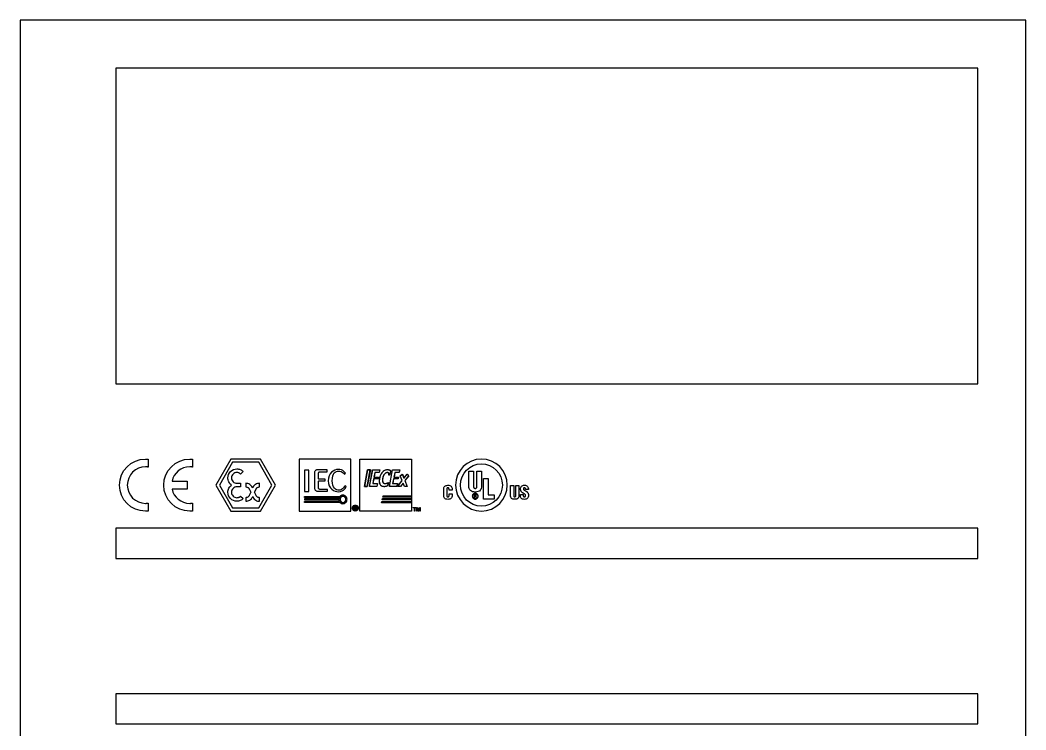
# Model space of a CAD drawing. Header units: metres. Extents: x 0 to 3575, y 0 to 842.
# Drawn here: x 0 to 595, y 422 to 842 of the extents above; entities that cross this region are included whole.
import ezdxf

# ---------------------------------------------------------------- set-up
doc = ezdxf.new("R2010")
doc.units = ezdxf.units.M
doc.layers.add('BORDER', color=2, linetype='Continuous')
doc.layers.add('SCHEMATICS', color=7, linetype='Continuous')

msp = doc.modelspace()

# ---------------------------------------------------------------- linework, layer by layer
at = {"layer": 'BORDER', "color": 2}
msp.add_lwpolyline([(0, 0), (595.28, 0), (595.28, 841.89), (0, 841.89), (0, 0)], dxfattribs=at)
at = {"layer": 'SCHEMATICS', "color": 7}
for p, q in [((75.77, 582.2), (75.77, 577.53)), ((101.98, 582.2), (101.98, 577.53)), ((124.73, 582.28), (115.92, 566.9)), ((125.79, 580.43), (118.03, 566.9)), ((142.36, 582.28), (124.73, 582.28)), ((141.3, 580.43), (125.79, 580.43)), ((149.06, 566.9), (141.3, 580.43)), ((151.17, 566.9), (142.36, 582.28)), ((195.73, 582.27), (165.09, 582.27)), ((165.09, 582.27), (165.09, 551.53)), ((195.73, 551.53), (195.73, 582.27)), ((201, 551.53), (201, 582.28)), ((201, 582.28), (231.66, 582.28)), ((231.66, 582.28), (231.66, 551.53)), ((132, 574.92), (130.5, 573.41)), ((170.92, 575.62), (168.4, 575.62)), ((168.4, 575.62), (168.4, 563.17)), ((170.92, 563.17), (170.92, 575.62)), ((181.83, 575.91), (177.3, 575.91)), ((181.83, 574.72), (181.83, 575.91)), ((192.03, 573.19), (192.65, 573.84)), ((203.82, 566.07), (205.66, 575.99)), ((207.29, 575.99), (205.45, 566.07)), ((205.66, 575.99), (207.29, 575.99)), ((206.75, 566.07), (208.59, 575.99)), ((206.83, 566.07), (208.67, 575.99)), ((208.59, 575.99), (212.81, 575.99)), ((208.67, 575.99), (212.89, 575.99)), ((209.9, 574.28), (209.41, 571.64)), ((209.41, 571.64), (212.12, 571.64)), ((209.98, 574.28), (209.49, 571.64)), ((209.49, 571.64), (212.2, 571.64)), ((212.49, 574.28), (209.9, 574.28)), ((212.57, 574.28), (209.98, 574.28)), ((212.12, 571.64), (211.91, 570.54)), ((212.2, 571.64), (211.99, 570.54)), ((212.81, 575.99), (212.49, 574.28)), ((212.89, 575.99), (212.57, 574.28)), ((218.14, 572.73), (218.33, 573.73)), ((218.58, 572.73), (218.14, 572.73)), ((218.22, 572.73), (218.41, 573.73)), ((218.66, 572.73), (218.22, 572.73)), ((218.55, 566.07), (220.39, 575.99)), ((219.3, 575.36), (218.58, 572.73)), ((218.63, 566.07), (220.47, 575.99)), ((219.38, 575.36), (218.66, 572.73)), ((220.39, 575.99), (224.61, 575.99)), ((220.47, 575.99), (224.69, 575.99)), ((221.7, 574.28), (221.21, 571.64)), ((221.21, 571.64), (223.92, 571.64)), ((221.78, 574.28), (221.29, 571.64)), ((221.29, 571.64), (224, 571.64)), ((224.29, 574.28), (221.7, 574.28)), ((224.37, 574.28), (221.78, 574.28)), ((223.92, 571.64), (223.71, 570.54)), ((224, 571.64), (223.79, 570.54)), ((224.61, 575.99), (224.29, 574.28)), ((224.69, 575.99), (224.37, 574.28)), ((224.92, 572.43), (226.18, 573.3)), ((226.1, 569.5), (224.92, 572.43)), ((225, 572.43), (226.26, 573.3)), ((226.18, 569.5), (225, 572.43)), ((226.18, 573.3), (227.15, 570.89)), ((226.26, 573.3), (227.23, 570.89)), ((227.15, 570.89), (229.03, 573.3)), ((227.23, 570.89), (229.11, 573.3)), ((229.97, 572.43), (227.71, 569.51)), ((230.05, 572.43), (227.79, 569.51)), ((229.03, 573.3), (229.97, 572.43)), ((229.11, 573.3), (230.05, 572.43)), ((265.58, 575.15), (268.4, 575.15)), ((265.58, 566.38), (265.58, 575.15)), ((268.4, 575.15), (268.4, 566.01)), ((270.34, 566.09), (270.34, 575.15)), ((270.34, 575.15), (273.16, 575.15)), ((273.16, 575.15), (273.16, 566.38)), ((89.9, 569.17), (98.9, 569.17)), ((98.9, 569.17), (98.9, 564.55)), ((115.92, 566.9), (124.73, 551.52)), ((118.03, 566.9), (125.79, 553.37)), ((128.26, 567.95), (130.37, 567.95)), ((130.37, 565.82), (128.26, 565.82)), ((130.37, 567.95), (130.37, 567.51)), ((130.37, 567.51), (130.37, 566.27)), ((130.37, 566.27), (130.37, 565.82)), ((133.58, 567.95), (133.58, 565.82)), ((137.64, 565.16), (137.48, 565.52)), ((141.3, 553.37), (149.06, 566.9)), ((141.69, 565.82), (141.69, 567.95)), ((142.36, 551.52), (151.17, 566.9)), ((180.64, 569.4), (180.64, 570.34)), ((193.06, 566.12), (192.47, 566.67)), ((205.45, 566.07), (203.82, 566.07)), ((211.14, 566.07), (206.75, 566.07)), ((211.22, 566.07), (206.83, 566.07)), ((209.21, 570.54), (208.7, 567.78)), ((208.7, 567.78), (211.46, 567.78)), ((209.29, 570.54), (208.78, 567.78)), ((208.78, 567.78), (211.54, 567.78)), ((211.91, 570.54), (209.21, 570.54)), ((211.99, 570.54), (209.29, 570.54)), ((211.46, 567.78), (211.14, 566.07)), ((211.54, 567.78), (211.22, 566.07)), ((217.87, 568.37), (217.53, 566.56)), ((217.95, 568.37), (217.61, 566.56)), ((222.94, 566.07), (218.55, 566.07)), ((223.02, 566.07), (218.63, 566.07)), ((221.01, 570.54), (220.5, 567.78)), ((220.5, 567.78), (223.26, 567.78)), ((221.09, 570.54), (220.58, 567.78)), ((220.58, 567.78), (223.34, 567.78)), ((223.71, 570.54), (221.01, 570.54)), ((223.79, 570.54), (221.09, 570.54)), ((223.26, 567.78), (222.94, 566.07)), ((223.34, 567.78), (223.02, 566.07)), ((223.43, 566.07), (226.1, 569.5)), ((225.04, 566.07), (223.43, 566.07)), ((223.51, 566.07), (226.18, 569.5)), ((225.12, 566.07), (223.51, 566.07)), ((226.66, 568.11), (225.04, 566.07)), ((226.74, 568.11), (225.12, 566.07)), ((227.48, 566.07), (226.66, 568.11)), ((227.56, 566.07), (226.74, 568.11)), ((229.09, 566.07), (227.48, 566.07)), ((229.17, 566.07), (227.56, 566.07)), ((227.71, 569.51), (229.09, 566.07)), ((227.79, 569.51), (229.17, 566.07)), ((274.26, 558.65), (274.26, 570.77)), ((274.26, 570.77), (277.08, 570.77)), ((277.08, 570.77), (277.08, 561.08)), ((290.28, 566.59), (292.12, 566.59)), ((290.28, 560.84), (290.28, 566.59)), ((292.12, 566.59), (292.12, 560.6)), ((293.4, 560.65), (293.4, 566.59)), ((293.4, 566.59), (295.25, 566.59)), ((295.25, 566.59), (295.25, 560.84)), ((98.9, 564.55), (89.9, 564.55)), ((130.5, 560.37), (132, 558.86)), ((135.53, 564.6), (136.49, 562.63)), ((136.49, 562.63), (135.53, 560.67)), ((137.49, 559.77), (137.64, 560.1)), ((137.64, 560.1), (137.73, 559.89)), ((138.79, 562.63), (139.72, 564.54)), ((139.71, 560.73), (138.79, 562.63)), ((168.4, 563.17), (170.92, 563.17)), ((168.4, 559.61), (168.4, 560.14)), ((168.4, 560.14), (189.48, 560.14)), ((188.81, 559.61), (168.4, 559.61)), ((181.95, 563.19), (181.95, 564.24)), ((214.71, 559.79), (214.87, 560.51)), ((231.66, 559.79), (214.71, 559.79)), ((214.87, 560.51), (231.66, 560.51)), ((231.66, 560.51), (231.66, 559.79)), ((250.73, 560.98), (250.73, 564.24)), ((252.57, 564.51), (252.56, 560.59)), ((253.87, 563.8), (253.87, 564.31)), ((255.72, 563.8), (253.87, 563.8)), ((253.91, 561.02), (253.91, 561.74)), ((253.91, 561.74), (255.75, 561.74)), ((255.72, 564.47), (255.72, 563.8)), ((255.75, 561.74), (255.75, 560.77)), ((269.29, 561.29), (268.81, 561.29)), ((268.81, 561.29), (268.81, 559.4)), ((269.02, 561.1), (269.31, 561.1)), ((269.02, 560.42), (269.02, 561.1)), ((269.34, 560.42), (269.02, 560.42)), ((269.02, 560.23), (269.38, 560.23)), ((269.02, 559.4), (269.02, 560.23)), ((269.56, 560.33), (269.56, 560.34)), ((277.08, 561.08), (280.53, 561.08)), ((280.53, 561.08), (280.53, 558.65)), ((296.07, 560.46), (296.07, 561.3)), ((296.07, 561.3), (297.79, 561.3)), ((297.79, 561.3), (297.79, 560.74)), ((300.87, 564.21), (299.16, 564.21)), ((75.77, 556.19), (75.77, 551.52)), ((101.98, 556.19), (101.98, 551.52)), ((133.58, 559.43), (133.58, 557.3)), ((141.69, 557.3), (141.69, 559.43)), ((188.59, 558.73), (168.4, 558.73)), ((168.4, 558.73), (168.4, 558.13)), ((168.4, 558.13), (188.59, 558.13)), ((168.4, 556.64), (168.4, 557.17)), ((168.4, 557.17), (188.8, 557.16)), ((189.47, 556.64), (168.4, 556.64)), ((188.59, 558.13), (188.59, 558.73)), ((197.7, 554.3), (198.49, 554.3)), ((197.7, 552.25), (197.7, 554.3)), ((198.43, 554.04), (198.01, 554.04)), ((198.01, 554.04), (198.01, 553.39)), ((213.89, 556.42), (214.02, 557.11)), ((231.66, 556.42), (213.89, 556.42)), ((214.02, 557.11), (231.66, 557.11)), ((214.32, 558.13), (214.45, 558.85)), ((231.66, 558.13), (214.32, 558.13)), ((214.45, 558.85), (231.66, 558.85)), ((231.66, 558.85), (231.66, 558.13)), ((231.66, 557.11), (231.66, 556.42)), ((268.81, 559.4), (269.02, 559.4)), ((269.76, 559.4), (270.01, 559.4)), ((270.01, 559.4), (270.01, 559.44)), ((280.53, 558.65), (274.26, 558.65)), ((124.73, 551.52), (142.36, 551.52)), ((125.79, 553.37), (141.3, 553.37)), ((165.09, 551.53), (195.73, 551.53)), ((198.01, 552.25), (197.7, 552.25)), ((198.01, 553.39), (198.35, 553.39)), ((198.35, 553.13), (198.01, 553.13)), ((198.01, 553.13), (198.01, 552.25)), ((198.91, 552.25), (198.35, 553.13)), ((198.66, 553.16), (199.25, 552.25)), ((199.25, 552.25), (198.91, 552.25)), ((231.66, 551.53), (201, 551.53)), ((232.69, 553.34), (232.69, 553.56)), ((232.69, 553.56), (234.32, 553.56)), ((233.37, 553.34), (232.69, 553.34)), ((233.37, 551.52), (233.37, 553.34)), ((233.65, 551.52), (233.37, 551.52)), ((234.32, 553.34), (233.65, 553.34)), ((233.65, 553.34), (233.65, 551.52)), ((234.32, 553.56), (234.32, 553.34)), ((234.78, 553.56), (235.15, 553.56)), ((234.78, 551.52), (234.78, 553.56)), ((235.04, 551.52), (234.78, 551.52)), ((235.05, 553.22), (235.04, 553.22)), ((235.04, 553.22), (235.04, 551.52)), ((235.68, 551.52), (235.05, 553.22)), ((235.15, 553.56), (235.8, 551.85)), ((235.91, 551.52), (235.68, 551.52)), ((235.8, 551.85), (236.44, 553.56)), ((236.55, 553.22), (235.91, 551.52)), ((236.44, 553.56), (236.81, 553.56)), ((236.56, 553.22), (236.55, 553.22)), ((236.56, 551.52), (236.56, 553.22)), ((236.81, 551.52), (236.56, 551.52)), ((236.81, 553.56), (236.81, 551.52))]:
    msp.add_line(p, q, dxfattribs=at)
for points in [[(56.69, 626.71), (566.93, 626.71), (566.93, 813.55), (56.69, 813.55), (56.69, 626.71)], [(58.82, 566.86), (59.13, 569.97), (60.03, 572.86), (61.45, 575.48), (63.33, 577.76), (65.61, 579.64), (68.23, 581.06), (71.13, 581.96), (74.23, 582.27)], [(74.23, 577.65), (72.06, 577.43), (70.03, 576.8), (68.2, 575.81), (66.6, 574.49), (65.28, 572.89), (64.29, 571.06), (63.66, 569.04), (63.44, 566.86)], [(74.23, 582.27), (74.43, 582.27), (74.62, 582.27), (74.81, 582.26), (75.01, 582.26), (75.2, 582.24), (75.39, 582.23), (75.58, 582.22), (75.77, 582.2)], [(75.77, 577.53), (75.58, 577.55), (75.39, 577.58), (75.2, 577.6), (75.01, 577.62), (74.82, 577.63), (74.62, 577.64), (74.43, 577.65), (74.23, 577.65)], [(85.02, 566.86), (85.34, 569.97), (86.23, 572.86), (87.66, 575.48), (89.54, 577.76), (91.82, 579.64), (94.44, 581.06), (97.33, 581.96), (100.44, 582.27)], [(100.44, 577.65), (98.55, 577.49), (96.76, 577.01), (95.12, 576.25), (93.63, 575.23), (92.34, 573.99), (91.27, 572.54), (90.45, 570.93), (89.9, 569.17)], [(100.44, 582.27), (100.63, 582.27), (100.83, 582.27), (101.02, 582.26), (101.22, 582.26), (101.41, 582.24), (101.6, 582.23), (101.79, 582.22), (101.98, 582.2)], [(101.98, 577.53), (101.79, 577.55), (101.6, 577.58), (101.41, 577.6), (101.22, 577.62), (101.03, 577.63), (100.83, 577.64), (100.64, 577.65), (100.44, 577.65)], [(273.03, 582.28), (269.95, 581.97), (267.09, 581.07), (264.5, 579.65), (262.24, 577.78), (260.37, 575.5), (258.96, 572.89), (258.08, 570), (257.77, 566.9)], [(260.6, 566.9), (260.85, 569.43), (261.58, 571.78), (262.72, 573.9), (264.24, 575.76), (266.08, 577.29), (268.19, 578.44), (270.53, 579.17), (273.03, 579.43)], [(288.3, 566.9), (287.99, 570), (287.1, 572.89), (285.69, 575.5), (283.83, 577.78), (281.57, 579.65), (278.97, 581.07), (276.11, 581.97), (273.03, 582.28)], [(273.03, 579.43), (275.54, 579.17), (277.87, 578.44), (279.98, 577.29), (281.82, 575.76), (283.34, 573.9), (284.49, 571.78), (285.21, 569.43), (285.46, 566.9)], [(122.97, 571.15), (123.07, 572.22), (123.38, 573.22), (123.87, 574.13), (124.52, 574.92), (125.3, 575.57), (126.2, 576.06), (127.19, 576.37), (128.26, 576.48)], [(128.26, 574.35), (127.62, 574.28), (127.02, 574.1), (126.48, 573.8), (126.01, 573.41), (125.62, 572.94), (125.33, 572.4), (125.15, 571.8), (125.08, 571.15)], [(128.26, 576.48), (128.8, 576.45), (129.32, 576.37), (129.83, 576.24), (130.31, 576.06), (130.78, 575.84), (131.21, 575.57), (131.62, 575.26), (132, 574.92)], [(130.5, 573.41), (130.27, 573.62), (130.03, 573.8), (129.77, 573.96), (129.49, 574.1), (129.2, 574.2), (128.9, 574.28), (128.58, 574.33), (128.26, 574.35)], [(175.7, 575.91), (175.46, 575.88), (175.22, 575.79), (174.97, 575.65), (174.74, 575.46), (174.54, 575.23), (174.37, 574.95), (174.27, 574.65), (174.23, 574.31)], [(174.23, 574.31), (174.23, 573.68), (174.23, 572.59), (174.23, 571.2), (174.23, 569.67), (174.23, 568.15), (174.23, 566.79), (174.23, 565.75), (174.23, 565.18)], [(177.3, 575.91), (177.25, 575.91), (177.13, 575.91), (176.95, 575.91), (176.72, 575.91), (176.46, 575.91), (176.2, 575.91), (175.93, 575.91), (175.7, 575.91)], [(176.68, 573.84), (176.68, 573.97), (176.68, 574.11), (176.71, 574.26), (176.75, 574.4), (176.82, 574.53), (176.93, 574.63), (177.08, 574.7), (177.29, 574.72)], [(176.68, 570.97), (176.68, 571.16), (176.68, 571.49), (176.68, 571.92), (176.68, 572.39), (176.68, 572.86), (176.68, 573.29), (176.68, 573.63), (176.68, 573.84)], [(177.29, 574.72), (177.66, 574.72), (178.26, 574.72), (179, 574.72), (179.79, 574.72), (180.56, 574.72), (181.21, 574.72), (181.66, 574.72), (181.83, 574.72)], [(188.2, 576.17), (187.23, 576.06), (186.23, 575.73), (185.26, 575.19), (184.35, 574.44), (183.57, 573.48), (182.95, 572.33), (182.54, 570.97), (182.39, 569.43)], [(184.76, 569.43), (184.85, 571), (185.1, 572.27), (185.48, 573.28), (185.97, 574.04), (186.55, 574.59), (187.18, 574.94), (187.85, 575.14), (188.54, 575.2)], [(192.65, 573.84), (192.58, 573.94), (192.39, 574.2), (192.05, 574.58), (191.58, 575), (190.96, 575.43), (190.2, 575.81), (189.28, 576.07), (188.2, 576.17)], [(188.54, 575.2), (189.32, 575.11), (190.02, 574.88), (190.62, 574.56), (191.11, 574.19), (191.51, 573.82), (191.79, 573.5), (191.97, 573.27), (192.03, 573.19)], [(205.37, 566.07), (207.21, 575.99), (205.58, 575.99), (203.74, 566.07), (205.37, 566.07)], [(205.45, 566.07), (207.29, 575.99), (205.66, 575.99), (203.82, 566.07), (205.45, 566.07)], [(212.85, 571), (212.96, 571.51), (213.1, 572.01), (213.26, 572.48), (213.45, 572.94), (213.67, 573.38), (213.91, 573.8), (214.18, 574.2), (214.47, 574.58)], [(212.93, 571), (213.04, 571.51), (213.18, 572.01), (213.34, 572.48), (213.53, 572.94), (213.75, 573.38), (213.99, 573.8), (214.26, 574.2), (214.55, 574.58)], [(214.47, 574.58), (214.79, 574.93), (215.12, 575.23), (215.47, 575.49), (215.83, 575.7), (216.21, 575.86), (216.6, 575.98), (217.01, 576.05), (217.43, 576.07)], [(214.55, 574.58), (214.87, 574.93), (215.2, 575.23), (215.55, 575.49), (215.91, 575.7), (216.29, 575.86), (216.68, 575.98), (217.09, 576.05), (217.51, 576.07)], [(215.61, 573.4), (215.43, 573.17), (215.26, 572.93), (215.11, 572.66), (214.98, 572.38), (214.86, 572.08), (214.76, 571.77), (214.67, 571.43), (214.59, 571.08)], [(215.69, 573.4), (215.51, 573.17), (215.34, 572.93), (215.19, 572.66), (215.06, 572.38), (214.94, 572.08), (214.83, 571.77), (214.74, 571.43), (214.67, 571.08)], [(217.18, 574.26), (216.97, 574.25), (216.77, 574.21), (216.57, 574.14), (216.37, 574.04), (216.18, 573.92), (215.99, 573.77), (215.8, 573.6), (215.61, 573.4)], [(217.26, 574.26), (217.05, 574.25), (216.85, 574.21), (216.65, 574.14), (216.45, 574.04), (216.26, 573.92), (216.06, 573.77), (215.87, 573.6), (215.69, 573.4)], [(217.93, 574.1), (217.87, 574.14), (217.8, 574.17), (217.72, 574.2), (217.63, 574.22), (217.53, 574.24), (217.42, 574.25), (217.3, 574.26), (217.18, 574.26)], [(218.01, 574.1), (217.95, 574.14), (217.88, 574.17), (217.79, 574.2), (217.7, 574.22), (217.61, 574.24), (217.5, 574.25), (217.38, 574.26), (217.26, 574.26)], [(217.43, 576.07), (217.55, 576.07), (217.67, 576.06), (217.79, 576.05), (217.91, 576.03), (218.04, 576), (218.17, 575.98), (218.3, 575.94), (218.43, 575.9)], [(217.51, 576.07), (217.63, 576.07), (217.75, 576.06), (217.87, 576.05), (217.99, 576.03), (218.12, 576), (218.25, 575.98), (218.38, 575.94), (218.51, 575.9)], [(218.33, 573.73), (218.29, 573.78), (218.24, 573.83), (218.2, 573.88), (218.15, 573.92), (218.1, 573.97), (218.05, 574.01), (217.99, 574.06), (217.93, 574.1)], [(218.41, 573.73), (218.37, 573.78), (218.32, 573.83), (218.28, 573.88), (218.23, 573.92), (218.18, 573.97), (218.12, 574.01), (218.07, 574.06), (218.01, 574.1)], [(218.43, 575.9), (218.56, 575.85), (218.69, 575.8), (218.81, 575.74), (218.92, 575.68), (219.02, 575.61), (219.12, 575.53), (219.21, 575.45), (219.3, 575.36)], [(218.51, 575.9), (218.64, 575.85), (218.77, 575.8), (218.88, 575.74), (219, 575.68), (219.1, 575.61), (219.2, 575.53), (219.29, 575.45), (219.38, 575.36)], [(74.23, 551.45), (71.13, 551.76), (68.23, 552.66), (65.61, 554.08), (63.33, 555.96), (61.45, 558.24), (60.03, 560.86), (59.13, 563.75), (58.82, 566.86)], [(63.44, 566.86), (63.66, 564.69), (64.29, 562.66), (65.28, 560.83), (66.6, 559.23), (68.2, 557.91), (70.03, 556.92), (72.06, 556.29), (74.23, 556.07)], [(100.44, 551.45), (97.33, 551.76), (94.44, 552.66), (91.82, 554.08), (89.54, 555.96), (87.66, 558.24), (86.23, 560.86), (85.34, 563.75), (85.02, 566.86)], [(125.09, 566.89), (124.63, 567.28), (124.22, 567.72), (123.85, 568.2), (123.55, 568.73), (123.3, 569.29), (123.12, 569.89), (123.01, 570.51), (122.97, 571.15)], [(122.97, 562.63), (123.01, 563.27), (123.12, 563.89), (123.3, 564.49), (123.55, 565.05), (123.85, 565.57), (124.22, 566.06), (124.63, 566.5), (125.09, 566.89)], [(125.08, 571.15), (125.15, 570.51), (125.33, 569.91), (125.62, 569.36), (126.01, 568.89), (126.48, 568.5), (127.02, 568.21), (127.62, 568.02), (128.26, 567.95)], [(128.26, 565.82), (127.62, 565.76), (127.02, 565.57), (126.48, 565.28), (126.01, 564.89), (125.62, 564.41), (125.33, 563.87), (125.15, 563.27), (125.08, 562.63)], [(137.48, 565.52), (137.2, 566.03), (136.84, 566.5), (136.42, 566.92), (135.94, 567.27), (135.41, 567.56), (134.84, 567.78), (134.22, 567.91), (133.58, 567.95)], [(133.58, 565.82), (133.88, 565.8), (134.17, 565.74), (134.44, 565.65), (134.69, 565.52), (134.92, 565.37), (135.12, 565.18), (135.3, 564.97), (135.45, 564.74)], [(137.87, 565.66), (137.84, 565.61), (137.81, 565.55), (137.77, 565.46), (137.74, 565.38), (137.7, 565.3), (137.67, 565.23), (137.65, 565.18), (137.64, 565.16)], [(141.69, 567.95), (141.07, 567.91), (140.47, 567.79), (139.91, 567.59), (139.4, 567.32), (138.93, 566.98), (138.51, 566.59), (138.15, 566.15), (137.87, 565.66)], [(139.82, 564.74), (139.97, 564.97), (140.15, 565.18), (140.35, 565.37), (140.58, 565.52), (140.83, 565.65), (141.1, 565.74), (141.39, 565.8), (141.69, 565.82)], [(176.68, 568.46), (176.67, 568.6), (176.66, 568.75), (176.65, 568.91), (176.66, 569.06), (176.68, 569.19), (176.74, 569.3), (176.83, 569.37), (176.97, 569.4)], [(177.06, 570.34), (176.91, 570.35), (176.8, 570.39), (176.73, 570.46), (176.69, 570.54), (176.67, 570.64), (176.67, 570.75), (176.67, 570.86), (176.68, 570.97)], [(176.68, 565.05), (176.68, 565.31), (176.68, 565.72), (176.68, 566.23), (176.68, 566.79), (176.68, 567.34), (176.68, 567.84), (176.68, 568.23), (176.68, 568.46)], [(176.97, 569.4), (177.26, 569.4), (177.73, 569.4), (178.33, 569.4), (178.97, 569.4), (179.6, 569.4), (180.13, 569.4), (180.5, 569.4), (180.64, 569.4)], [(180.64, 570.34), (180.51, 570.34), (180.15, 570.34), (179.64, 570.34), (179.03, 570.34), (178.4, 570.34), (177.82, 570.34), (177.35, 570.34), (177.06, 570.34)], [(182.39, 569.43), (182.56, 567.78), (183.01, 566.4), (183.69, 565.27), (184.54, 564.38), (185.5, 563.72), (186.49, 563.26), (187.48, 563), (188.38, 562.91)], [(188.54, 563.84), (187.96, 563.91), (187.33, 564.13), (186.7, 564.51), (186.11, 565.08), (185.57, 565.83), (185.15, 566.8), (184.87, 568), (184.76, 569.43)], [(188.38, 562.91), (189.57, 563.05), (190.56, 563.41), (191.37, 563.93), (192.01, 564.52), (192.49, 565.11), (192.81, 565.62), (193, 565.98), (193.06, 566.12)], [(192.47, 566.67), (192.4, 566.55), (192.19, 566.23), (191.85, 565.77), (191.39, 565.25), (190.82, 564.73), (190.14, 564.28), (189.38, 563.96), (188.54, 563.84)], [(213.08, 567.28), (212.93, 567.64), (212.81, 568.02), (212.73, 568.44), (212.69, 568.89), (212.68, 569.37), (212.7, 569.88), (212.76, 570.42), (212.85, 571)], [(213.16, 567.28), (213.01, 567.64), (212.89, 568.02), (212.81, 568.44), (212.77, 568.89), (212.75, 569.37), (212.78, 569.88), (212.84, 570.42), (212.93, 571)], [(215.45, 565.93), (215.04, 565.95), (214.66, 566.02), (214.32, 566.12), (214, 566.27), (213.72, 566.46), (213.48, 566.69), (213.26, 566.97), (213.08, 567.28)], [(215.53, 565.93), (215.12, 565.95), (214.74, 566.02), (214.4, 566.12), (214.08, 566.27), (213.8, 566.46), (213.55, 566.69), (213.34, 566.97), (213.16, 567.28)], [(214.59, 571.08), (214.53, 570.71), (214.49, 570.37), (214.46, 570.04), (214.46, 569.73), (214.47, 569.44), (214.5, 569.17), (214.55, 568.92), (214.61, 568.69)], [(214.67, 571.08), (214.61, 570.71), (214.57, 570.37), (214.54, 570.04), (214.54, 569.73), (214.55, 569.44), (214.58, 569.17), (214.63, 568.92), (214.69, 568.69)], [(214.61, 568.69), (214.7, 568.48), (214.8, 568.3), (214.93, 568.15), (215.08, 568.02), (215.25, 567.93), (215.45, 567.86), (215.66, 567.82), (215.9, 567.8)], [(214.69, 568.69), (214.78, 568.48), (214.88, 568.3), (215.01, 568.15), (215.16, 568.02), (215.33, 567.93), (215.53, 567.86), (215.74, 567.82), (215.98, 567.8)], [(216.51, 566.1), (216.36, 566.06), (216.22, 566.03), (216.08, 566), (215.95, 565.97), (215.82, 565.96), (215.69, 565.94), (215.57, 565.93), (215.45, 565.93)], [(216.59, 566.1), (216.44, 566.06), (216.3, 566.03), (216.16, 566), (216.03, 565.97), (215.9, 565.96), (215.77, 565.94), (215.65, 565.93), (215.53, 565.93)], [(215.9, 567.8), (216, 567.81), (216.12, 567.81), (216.23, 567.82), (216.35, 567.84), (216.48, 567.86), (216.61, 567.89), (216.74, 567.92), (216.88, 567.96)], [(215.98, 567.8), (216.08, 567.81), (216.2, 567.81), (216.31, 567.82), (216.43, 567.84), (216.56, 567.86), (216.69, 567.89), (216.82, 567.92), (216.96, 567.96)], [(217.53, 566.56), (217.42, 566.49), (217.31, 566.42), (217.19, 566.36), (217.07, 566.3), (216.94, 566.24), (216.8, 566.19), (216.66, 566.14), (216.51, 566.1)], [(217.61, 566.56), (217.5, 566.49), (217.39, 566.42), (217.27, 566.36), (217.15, 566.3), (217.02, 566.24), (216.88, 566.19), (216.74, 566.14), (216.59, 566.1)], [(216.88, 567.96), (217.02, 568), (217.15, 568.05), (217.28, 568.09), (217.41, 568.14), (217.53, 568.2), (217.65, 568.25), (217.76, 568.31), (217.87, 568.37)], [(216.96, 567.96), (217.1, 568), (217.23, 568.05), (217.36, 568.09), (217.49, 568.14), (217.61, 568.2), (217.73, 568.25), (217.84, 568.31), (217.95, 568.37)], [(250.73, 564.24), (250.76, 564.84), (250.87, 565.36), (251.06, 565.8), (251.33, 566.15), (251.68, 566.42), (252.1, 566.62), (252.61, 566.73), (253.2, 566.77)], [(253.2, 566.77), (253.76, 566.74), (254.26, 566.64), (254.69, 566.47), (255.05, 566.23), (255.34, 565.91), (255.54, 565.51), (255.67, 565.03), (255.72, 564.47)], [(257.77, 566.9), (258.08, 563.8), (258.96, 560.91), (260.37, 558.3), (262.24, 556.03), (264.5, 554.15), (267.09, 552.73), (269.95, 551.83), (273.03, 551.52)], [(273.03, 554.38), (270.53, 554.63), (268.19, 555.36), (266.08, 556.52), (264.24, 558.05), (262.72, 559.9), (261.58, 562.03), (260.85, 564.38), (260.6, 566.9)], [(269.36, 562.75), (268.51, 562.8), (267.76, 562.97), (267.12, 563.24), (266.58, 563.63), (266.15, 564.14), (265.84, 564.77), (265.65, 565.51), (265.58, 566.38)], [(268.4, 566.01), (268.41, 565.8), (268.44, 565.6), (268.5, 565.41), (268.59, 565.25), (268.72, 565.12), (268.89, 565.02), (269.11, 564.95), (269.38, 564.93)], [(273.16, 566.38), (273.11, 565.64), (272.97, 564.95), (272.72, 564.33), (272.34, 563.8), (271.83, 563.36), (271.17, 563.03), (270.35, 562.82), (269.36, 562.75)], [(269.38, 564.93), (269.63, 564.96), (269.84, 565.04), (270.01, 565.16), (270.14, 565.32), (270.23, 565.5), (270.29, 565.69), (270.33, 565.89), (270.34, 566.09)], [(285.46, 566.9), (285.21, 564.38), (284.49, 562.03), (283.34, 559.9), (281.82, 558.05), (279.98, 556.52), (277.87, 555.36), (275.54, 554.63), (273.03, 554.38)], [(273.03, 551.52), (276.11, 551.83), (278.97, 552.73), (281.57, 554.15), (283.83, 556.03), (285.69, 558.3), (287.1, 560.91), (287.99, 563.8), (288.3, 566.9)], [(296.18, 564.53), (296.22, 565.05), (296.34, 565.51), (296.54, 565.9), (296.81, 566.22), (297.14, 566.47), (297.54, 566.65), (298, 566.75), (298.51, 566.79)], [(298.51, 566.79), (299.08, 566.74), (299.57, 566.6), (299.99, 566.37), (300.33, 566.06), (300.58, 565.68), (300.76, 565.24), (300.85, 564.75), (300.87, 564.21)], [(89.9, 564.55), (90.45, 562.79), (91.27, 561.18), (92.34, 559.74), (93.63, 558.49), (95.12, 557.48), (96.76, 556.71), (98.55, 556.24), (100.44, 556.07)], [(128.26, 557.3), (127.19, 557.41), (126.2, 557.72), (125.3, 558.21), (124.52, 558.86), (123.87, 559.65), (123.38, 560.55), (123.07, 561.55), (122.97, 562.63)], [(125.08, 562.63), (125.15, 561.98), (125.33, 561.38), (125.62, 560.84), (126.01, 560.37), (126.48, 559.98), (127.02, 559.68), (127.62, 559.5), (128.26, 559.43)], [(128.26, 559.43), (128.58, 559.45), (128.9, 559.5), (129.2, 559.57), (129.49, 559.68), (129.77, 559.82), (130.03, 559.98), (130.27, 560.16), (130.5, 560.37)], [(135.45, 560.51), (135.3, 560.28), (135.12, 560.07), (134.92, 559.89), (134.69, 559.73), (134.44, 559.6), (134.17, 559.51), (133.88, 559.45), (133.58, 559.43)], [(133.58, 557.3), (134.23, 557.35), (134.85, 557.48), (135.42, 557.7), (135.96, 557.99), (136.44, 558.35), (136.86, 558.77), (137.21, 559.25), (137.49, 559.77)], [(135.45, 564.74), (135.46, 564.73), (135.47, 564.71), (135.48, 564.69), (135.49, 564.67), (135.5, 564.66), (135.51, 564.64), (135.52, 564.62), (135.53, 564.6)], [(135.53, 560.67), (135.52, 560.65), (135.51, 560.63), (135.5, 560.61), (135.49, 560.59), (135.48, 560.57), (135.47, 560.55), (135.46, 560.53), (135.45, 560.51)], [(137.73, 559.89), (137.75, 559.85), (137.77, 559.81), (137.78, 559.76), (137.8, 559.72), (137.82, 559.68), (137.84, 559.64), (137.86, 559.6), (137.88, 559.56)], [(139.82, 560.51), (139.81, 560.52), (139.8, 560.55), (139.79, 560.57), (139.77, 560.61), (139.75, 560.64), (139.74, 560.68), (139.72, 560.71), (139.71, 560.73)], [(139.72, 564.54), (139.73, 564.56), (139.74, 564.59), (139.75, 564.62), (139.77, 564.65), (139.79, 564.68), (139.8, 564.71), (139.81, 564.73), (139.82, 564.74)], [(141.69, 559.43), (141.39, 559.45), (141.1, 559.51), (140.83, 559.6), (140.58, 559.73), (140.35, 559.89), (140.15, 560.07), (139.97, 560.28), (139.82, 560.51)], [(174.23, 565.18), (174.26, 564.88), (174.35, 564.56), (174.5, 564.22), (174.71, 563.91), (174.97, 563.62), (175.28, 563.4), (175.65, 563.25), (176.06, 563.19)], [(176.06, 563.19), (176.64, 563.19), (177.47, 563.19), (178.43, 563.19), (179.44, 563.19), (180.39, 563.19), (181.19, 563.19), (181.74, 563.19), (181.95, 563.19)], [(177.77, 564.24), (177.51, 564.26), (177.29, 564.3), (177.1, 564.38), (176.95, 564.48), (176.83, 564.6), (176.74, 564.73), (176.69, 564.89), (176.68, 565.05)], [(181.95, 564.24), (181.8, 564.24), (181.4, 564.24), (180.82, 564.24), (180.14, 564.24), (179.42, 564.24), (178.74, 564.24), (178.16, 564.24), (177.77, 564.24)], [(191, 560.91), (190.5, 560.86), (190.03, 560.71), (189.6, 560.48), (189.23, 560.17), (188.93, 559.8), (188.7, 559.37), (188.55, 558.9), (188.5, 558.39)], [(189.13, 559.92), (189.04, 559.85), (188.98, 559.79), (188.92, 559.74), (188.88, 559.69), (188.85, 559.65), (188.83, 559.63), (188.82, 559.61), (188.81, 559.61)], [(189.48, 560.14), (189.48, 560.14), (189.47, 560.14), (189.46, 560.14), (189.43, 560.13), (189.39, 560.11), (189.32, 560.07), (189.24, 560.01), (189.13, 559.92)], [(191.04, 560.21), (190.69, 560.17), (190.37, 560.07), (190.07, 559.9), (189.81, 559.68), (189.6, 559.41), (189.44, 559.1), (189.34, 558.76), (189.31, 558.39)], [(191.05, 560.21), (190.7, 560.17), (190.37, 560.07), (190.08, 559.9), (189.82, 559.68), (189.61, 559.41), (189.45, 559.1), (189.35, 558.76), (189.31, 558.39)], [(191.17, 560.2), (190.82, 560.17), (190.49, 560.06), (190.19, 559.89), (189.94, 559.67), (189.72, 559.4), (189.56, 559.09), (189.46, 558.75), (189.42, 558.38)], [(193.51, 558.39), (193.45, 558.9), (193.31, 559.37), (193.08, 559.8), (192.77, 560.17), (192.4, 560.48), (191.98, 560.71), (191.51, 560.86), (191, 560.91)], [(192.78, 558.39), (192.74, 558.76), (192.64, 559.1), (192.48, 559.41), (192.27, 559.68), (192.01, 559.9), (191.72, 560.07), (191.39, 560.17), (191.04, 560.21)], [(192.79, 558.39), (192.75, 558.76), (192.65, 559.1), (192.49, 559.41), (192.28, 559.68), (192.02, 559.9), (191.73, 560.07), (191.4, 560.17), (191.05, 560.21)], [(192.92, 558.38), (192.88, 558.75), (192.78, 559.09), (192.62, 559.4), (192.4, 559.67), (192.15, 559.89), (191.85, 560.06), (191.52, 560.17), (191.17, 560.2)], [(253.09, 558.45), (252.5, 558.49), (252, 558.62), (251.59, 558.82), (251.27, 559.11), (251.02, 559.47), (250.86, 559.9), (250.76, 560.41), (250.73, 560.98)], [(252.56, 560.59), (252.57, 560.43), (252.6, 560.29), (252.64, 560.17), (252.71, 560.07), (252.8, 559.99), (252.92, 559.93), (253.06, 559.89), (253.22, 559.88)], [(253.29, 565.34), (253.09, 565.33), (252.93, 565.28), (252.81, 565.22), (252.71, 565.12), (252.65, 565), (252.6, 564.86), (252.58, 564.7), (252.57, 564.51)], [(255.75, 560.77), (255.72, 560.28), (255.6, 559.83), (255.41, 559.43), (255.13, 559.1), (254.76, 558.82), (254.3, 558.62), (253.74, 558.49), (253.09, 558.45)], [(253.22, 559.88), (253.43, 559.91), (253.6, 559.99), (253.72, 560.11), (253.8, 560.27), (253.86, 560.45), (253.89, 560.64), (253.9, 560.83), (253.91, 561.02)], [(253.87, 564.31), (253.86, 564.55), (253.83, 564.76), (253.78, 564.93), (253.71, 565.08), (253.62, 565.19), (253.52, 565.27), (253.41, 565.32), (253.29, 565.34)], [(269.37, 562.09), (269.03, 562.05), (268.7, 561.95), (268.41, 561.79), (268.15, 561.58), (267.94, 561.32), (267.78, 561.02), (267.68, 560.69), (267.64, 560.34)], [(267.64, 560.34), (267.68, 559.99), (267.78, 559.67), (267.94, 559.37), (268.15, 559.11), (268.41, 558.9), (268.7, 558.74), (269.03, 558.64), (269.37, 558.6)], [(267.87, 560.34), (267.9, 560.65), (267.99, 560.93), (268.12, 561.19), (268.31, 561.42), (268.53, 561.6), (268.79, 561.74), (269.07, 561.83), (269.37, 561.86)], [(269.37, 558.82), (269.07, 558.86), (268.79, 558.94), (268.53, 559.08), (268.31, 559.27), (268.12, 559.49), (267.99, 559.75), (267.9, 560.04), (267.87, 560.34)], [(269.92, 560.75), (269.91, 560.9), (269.88, 561.02), (269.83, 561.11), (269.76, 561.18), (269.67, 561.23), (269.56, 561.26), (269.43, 561.28), (269.29, 561.29)], [(269.31, 561.1), (269.37, 561.1), (269.43, 561.09), (269.49, 561.08), (269.56, 561.05), (269.61, 561.01), (269.66, 560.95), (269.69, 560.87), (269.71, 560.77)], [(269.71, 560.77), (269.7, 560.66), (269.67, 560.57), (269.62, 560.51), (269.56, 560.47), (269.5, 560.44), (269.44, 560.43), (269.39, 560.42), (269.34, 560.42)], [(271.1, 560.34), (271.07, 560.69), (270.97, 561.02), (270.81, 561.32), (270.6, 561.58), (270.34, 561.79), (270.05, 561.95), (269.72, 562.05), (269.37, 562.09)], [(269.37, 561.86), (269.68, 561.83), (269.96, 561.74), (270.22, 561.6), (270.44, 561.42), (270.62, 561.19), (270.76, 560.93), (270.85, 560.65), (270.88, 560.34)], [(270.88, 560.34), (270.85, 560.04), (270.76, 559.75), (270.62, 559.49), (270.44, 559.27), (270.22, 559.08), (269.96, 558.94), (269.68, 558.86), (269.37, 558.82)], [(269.37, 558.6), (269.72, 558.64), (270.05, 558.74), (270.34, 558.9), (270.6, 559.11), (270.81, 559.37), (270.97, 559.67), (271.07, 559.99), (271.1, 560.34)], [(269.38, 560.23), (269.46, 560.22), (269.53, 560.2), (269.59, 560.17), (269.63, 560.13), (269.66, 560.07), (269.68, 560.01), (269.69, 559.95), (269.7, 559.88)], [(269.56, 560.34), (269.64, 560.36), (269.71, 560.38), (269.77, 560.42), (269.82, 560.47), (269.86, 560.53), (269.89, 560.59), (269.91, 560.67), (269.92, 560.75)], [(269.89, 559.98), (269.88, 560.07), (269.86, 560.14), (269.84, 560.2), (269.81, 560.24), (269.76, 560.28), (269.71, 560.3), (269.64, 560.32), (269.56, 560.33)], [(269.7, 559.88), (269.7, 559.83), (269.7, 559.77), (269.71, 559.71), (269.71, 559.64), (269.72, 559.57), (269.73, 559.51), (269.75, 559.45), (269.76, 559.4)], [(269.93, 559.56), (269.93, 559.61), (269.92, 559.67), (269.91, 559.72), (269.91, 559.77), (269.9, 559.82), (269.9, 559.88), (269.9, 559.93), (269.89, 559.98)], [(292.76, 558.46), (292.2, 558.5), (291.71, 558.6), (291.28, 558.78), (290.93, 559.04), (290.65, 559.37), (290.44, 559.78), (290.32, 560.27), (290.28, 560.84)], [(292.12, 560.6), (292.13, 560.46), (292.15, 560.32), (292.19, 560.2), (292.25, 560.1), (292.33, 560.01), (292.44, 559.94), (292.59, 559.9), (292.77, 559.89)], [(295.25, 560.84), (295.22, 560.35), (295.12, 559.9), (294.96, 559.5), (294.71, 559.15), (294.37, 558.86), (293.94, 558.64), (293.41, 558.51), (292.76, 558.46)], [(292.77, 559.89), (292.93, 559.9), (293.07, 559.96), (293.18, 560.04), (293.27, 560.14), (293.33, 560.26), (293.37, 560.39), (293.39, 560.52), (293.4, 560.65)], [(298.49, 558.45), (297.9, 558.49), (297.4, 558.61), (296.98, 558.81), (296.64, 559.06), (296.39, 559.36), (296.21, 559.7), (296.11, 560.07), (296.07, 560.46)], [(296.72, 562.94), (296.6, 563.09), (296.49, 563.26), (296.4, 563.43), (296.32, 563.62), (296.26, 563.82), (296.22, 564.04), (296.19, 564.27), (296.18, 564.53)], [(298.12, 561.9), (297.91, 562.02), (297.71, 562.14), (297.52, 562.26), (297.34, 562.39), (297.17, 562.52), (297.01, 562.65), (296.86, 562.79), (296.72, 562.94)], [(297.79, 560.74), (297.8, 560.57), (297.83, 560.42), (297.87, 560.27), (297.94, 560.14), (298.04, 560.03), (298.17, 559.95), (298.33, 559.9), (298.53, 559.88)], [(298.55, 565.35), (298.41, 565.35), (298.29, 565.33), (298.19, 565.29), (298.1, 565.23), (298.02, 565.15), (297.97, 565.06), (297.93, 564.95), (297.9, 564.82)], [(297.9, 564.82), (297.9, 564.66), (297.92, 564.51), (297.96, 564.37), (298.02, 564.25), (298.11, 564.14), (298.21, 564.04), (298.33, 563.94), (298.46, 563.85)], [(299.16, 560.68), (299.13, 560.91), (299.06, 561.11), (298.96, 561.28), (298.82, 561.43), (298.66, 561.56), (298.49, 561.68), (298.31, 561.79), (298.12, 561.9)], [(298.46, 563.85), (298.72, 563.69), (298.96, 563.54), (299.2, 563.4), (299.42, 563.27), (299.64, 563.14), (299.84, 563.01), (300.02, 562.87), (300.19, 562.72)], [(300.88, 560.83), (300.84, 560.29), (300.72, 559.81), (300.53, 559.4), (300.26, 559.06), (299.92, 558.8), (299.51, 558.6), (299.04, 558.49), (298.49, 558.45)], [(298.53, 559.88), (298.69, 559.9), (298.81, 559.95), (298.92, 560.03), (299.01, 560.13), (299.07, 560.25), (299.12, 560.38), (299.15, 560.53), (299.16, 560.68)], [(299.16, 564.21), (299.15, 564.39), (299.14, 564.58), (299.12, 564.76), (299.07, 564.94), (299, 565.1), (298.9, 565.22), (298.75, 565.31), (298.55, 565.35)], [(300.19, 562.72), (300.34, 562.57), (300.48, 562.39), (300.6, 562.2), (300.69, 561.99), (300.77, 561.74), (300.83, 561.47), (300.86, 561.17), (300.88, 560.83)], [(74.23, 556.07), (74.43, 556.07), (74.62, 556.08), (74.82, 556.09), (75.01, 556.11), (75.2, 556.12), (75.39, 556.14), (75.58, 556.17), (75.77, 556.19)], [(100.44, 556.07), (100.64, 556.07), (100.83, 556.08), (101.03, 556.09), (101.22, 556.11), (101.41, 556.12), (101.6, 556.14), (101.79, 556.17), (101.98, 556.19)], [(132, 558.86), (131.62, 558.52), (131.21, 558.21), (130.78, 557.94), (130.31, 557.72), (129.83, 557.54), (129.32, 557.41), (128.8, 557.33), (128.26, 557.3)], [(137.88, 559.56), (138.18, 559.08), (138.53, 558.64), (138.95, 558.26), (139.42, 557.93), (139.93, 557.66), (140.48, 557.46), (141.07, 557.34), (141.69, 557.3)], [(188.5, 558.39), (188.55, 557.88), (188.7, 557.41), (188.93, 556.98), (189.23, 556.61), (189.6, 556.3), (190.03, 556.07), (190.5, 555.92), (191, 555.87)], [(188.8, 557.16), (188.81, 557.16), (188.82, 557.15), (188.84, 557.13), (188.87, 557.1), (188.91, 557.06), (188.95, 557.02), (189, 556.98), (189.05, 556.93)], [(189.05, 556.93), (189.14, 556.84), (189.22, 556.77), (189.3, 556.72), (189.36, 556.68), (189.4, 556.66), (189.44, 556.64), (189.46, 556.64), (189.47, 556.64)], [(189.31, 558.39), (189.34, 558.02), (189.44, 557.68), (189.6, 557.37), (189.81, 557.1), (190.07, 556.88), (190.37, 556.71), (190.69, 556.6), (191.04, 556.57)], [(189.31, 558.39), (189.35, 558.02), (189.45, 557.68), (189.61, 557.37), (189.82, 557.1), (190.08, 556.88), (190.37, 556.71), (190.7, 556.6), (191.05, 556.57)], [(189.42, 558.38), (189.46, 558.01), (189.56, 557.67), (189.72, 557.36), (189.94, 557.09), (190.19, 556.87), (190.49, 556.7), (190.82, 556.59), (191.17, 556.56)], [(191, 555.87), (191.51, 555.92), (191.98, 556.07), (192.4, 556.3), (192.77, 556.61), (193.08, 556.98), (193.31, 557.41), (193.45, 557.88), (193.51, 558.39)], [(191.04, 556.57), (191.39, 556.6), (191.72, 556.71), (192.01, 556.88), (192.27, 557.1), (192.48, 557.37), (192.64, 557.68), (192.74, 558.02), (192.78, 558.39)], [(191.05, 556.57), (191.4, 556.6), (191.73, 556.71), (192.02, 556.88), (192.28, 557.1), (192.49, 557.37), (192.65, 557.68), (192.75, 558.02), (192.79, 558.39)], [(191.17, 556.56), (191.52, 556.59), (191.85, 556.7), (192.15, 556.87), (192.4, 557.09), (192.62, 557.36), (192.78, 557.67), (192.88, 558.01), (192.92, 558.38)], [(196.62, 553.28), (196.65, 553.64), (196.76, 553.97), (196.92, 554.27), (197.14, 554.53), (197.4, 554.73), (197.7, 554.89), (198.03, 554.99), (198.38, 555.03)], [(198.38, 554.77), (198.08, 554.74), (197.81, 554.65), (197.56, 554.52), (197.35, 554.34), (197.18, 554.12), (197.05, 553.87), (196.96, 553.59), (196.94, 553.28)], [(198.35, 553.39), (198.45, 553.39), (198.55, 553.4), (198.64, 553.41), (198.72, 553.44), (198.79, 553.48), (198.84, 553.54), (198.87, 553.62), (198.88, 553.73)], [(198.38, 555.03), (198.73, 554.99), (199.05, 554.89), (199.35, 554.73), (199.61, 554.53), (199.83, 554.27), (199.99, 553.97), (200.09, 553.64), (200.13, 553.28)], [(199.81, 553.28), (199.78, 553.59), (199.7, 553.87), (199.57, 554.12), (199.4, 554.34), (199.19, 554.52), (198.94, 554.65), (198.67, 554.74), (198.38, 554.77)], [(198.88, 553.73), (198.87, 553.82), (198.84, 553.89), (198.8, 553.95), (198.74, 553.99), (198.67, 554.01), (198.6, 554.03), (198.52, 554.04), (198.43, 554.04)], [(198.49, 554.3), (198.66, 554.29), (198.8, 554.26), (198.93, 554.22), (199.03, 554.15), (199.1, 554.07), (199.16, 553.97), (199.19, 553.85), (199.2, 553.71)], [(199.2, 553.71), (199.19, 553.59), (199.16, 553.48), (199.11, 553.38), (199.05, 553.31), (198.97, 553.25), (198.88, 553.21), (198.77, 553.18), (198.66, 553.16)], [(270.01, 559.44), (269.99, 559.45), (269.97, 559.46), (269.96, 559.47), (269.95, 559.49), (269.95, 559.51), (269.94, 559.53), (269.94, 559.55), (269.93, 559.56)], [(75.77, 551.52), (75.58, 551.51), (75.39, 551.49), (75.2, 551.48), (75.01, 551.47), (74.81, 551.46), (74.62, 551.45), (74.43, 551.45), (74.23, 551.45)], [(101.98, 551.52), (101.79, 551.51), (101.6, 551.49), (101.41, 551.48), (101.22, 551.47), (101.02, 551.46), (100.83, 551.45), (100.63, 551.45), (100.44, 551.45)], [(198.38, 551.52), (198.03, 551.56), (197.7, 551.66), (197.4, 551.81), (197.14, 552.03), (196.92, 552.28), (196.76, 552.58), (196.65, 552.92), (196.62, 553.28)], [(196.94, 553.28), (196.96, 552.97), (197.05, 552.69), (197.18, 552.43), (197.35, 552.21), (197.56, 552.03), (197.81, 551.89), (198.08, 551.81), (198.38, 551.78)], [(198.38, 551.78), (198.67, 551.81), (198.94, 551.89), (199.19, 552.03), (199.4, 552.21), (199.57, 552.43), (199.7, 552.69), (199.78, 552.97), (199.81, 553.28)], [(200.13, 553.28), (200.09, 552.92), (199.99, 552.58), (199.83, 552.28), (199.61, 552.03), (199.35, 551.81), (199.05, 551.66), (198.73, 551.56), (198.38, 551.52)], [(56.69, 523.5), (566.93, 523.5), (566.93, 541.35), (56.69, 541.35), (56.69, 523.5)], [(56.69, 425.6), (566.93, 425.6), (566.93, 443.45), (56.69, 443.45), (56.69, 425.6)]]:
    msp.add_lwpolyline(points, dxfattribs=at)

doc.saveas('drawing.dxf')
